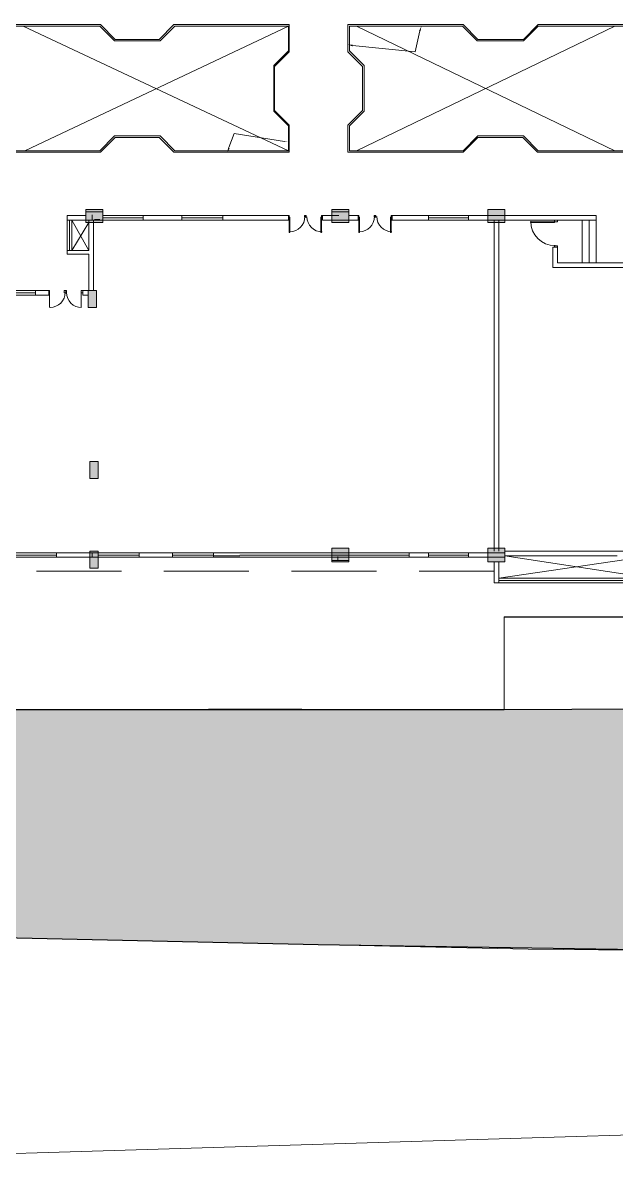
# Model space of a CAD drawing. Header units: inches. Extents: x 1969 to 240164, y 1364 to 46451.
# Drawn here: x 25267 to 27880, y 15118 to 20214 of the extents above; entities that cross this region are included whole.
import ezdxf

# ---------------------------------------------------------------- set-up
doc = ezdxf.new("R2010")
doc.units = ezdxf.units.IN
doc.header["$MEASUREMENT"] = 0
for name, color, linetype in [('PDF_0', 7, 'Continuous'), ('PDF_BOUNDARY', 7, 'Continuous'), ('PDF_earth cutting area', 7, 'Continuous'), ('PDF_INTERNAL ROAD', 7, 'Continuous'), ('PDF_thin ha', 7, 'Continuous')]:
    doc.layers.add(name, color=color, linetype=linetype)

msp = doc.modelspace()

# ---------------------------------------------------------------- hatches: boundary and pattern name
at = {"true_color": 0xfecc66}
h = msp.add_hatch(color=31, dxfattribs=at)
h.dxf.hatch_style = 1
h.paths.add_polyline_path([(32163.5, 17210.6), (27387.9, 17186.8), (23287.2, 17186.8), (20308, 17796.9), (17485.6, 17796.9), (17485.6, 17149.3), (17471.9, 17149.3), (10872.7, 17149.3), (10872.7, 17009.5), (8783.9, 17045.9), (8769.5, 16603.9), (19442.2, 16685.7), (21262.4, 16266.4), (23138.7, 16225.4), (25040.3, 16183.8), (26567.4, 16150.3), (28263.9, 16122.8), (29568.6, 16110.5), (30808.1, 16133.4), (31456.2, 16146.9), (32185.9, 16164)])
h.paths.add_polyline_path([(22485.8, 16771.6), (23922.1, 16771.6), (23922.1, 16568), (22485.8, 16568)], flags=16)
h.paths.add_polyline_path([(22556.2, 16763.9), (23959.1, 16767.3), (23959.5, 16617.7), (22556.6, 16614.3)], flags=24)

# ---------------------------------------------------------------- linework, layer by layer
msp.add_line((27387.9, 17595.8), (28113.9, 17595.8))
msp.add_lwpolyline([(32163.5, 17210.6), (32185.9, 16164), (31456.2, 16146.9), (30808.1, 16133.4), (29568.6, 16110.5), (28263.9, 16122.8), (26567.4, 16150.3), (25040.3, 16183.8), (23138.7, 16225.4), (21262.4, 16266.4), (19442.2, 16685.7), (8769.5, 16603.9), (8783.9, 17045.9), (10872.7, 17009.5), (10872.7, 17149.3), (17471.9, 17149.3), (17471.9, 17796.9), (20308, 17796.9), (23287.2, 17186.8), (27387.9, 17186.8), (32163.5, 17210.6), (32185.9, 16164)])
at = {"layer": 'PDF_0', "lineweight": 0}
for points in [[(26440.3, 20111.4), (26440.3, 20206.9), (25932.4, 20206.9), (25867.6, 20142.1), (25673.3, 20142.1), (25608.5, 20206.9), (25018.8, 20206.9), (24981.3, 20166), (24981.3, 20128.5)], [(26436.8, 20104.6), (26436.8, 20200.1), (25935.8, 20200.1), (25871, 20135.3), (25669.9, 20135.3), (25605.1, 20200.1), (25022.2, 20200.1), (24984.7, 20166), (24984.7, 20131.9)], [(25274.5, 19651.3), (26436.8, 20200.1), (26436.8, 20091), (26372.1, 20026.2), (26372.1, 19825.1), (26436.8, 19760.4), (26436.8, 19651.3), (25267.7, 20200.1)], [(26440.3, 20206.9), (26440.3, 20087.6), (26375.5, 20022.8), (26375.5, 19828.5), (26440.3, 19763.8), (26440.3, 19644.5)], [(27919.6, 19651.3), (27537.9, 19651.3), (27473.1, 19716), (27272, 19716), (27207.2, 19651.3), (26706.1, 19651.3), (26706.1, 19760.4), (26770.9, 19825.1), (26770.9, 20026.2), (26706.1, 20091), (26706.1, 20200.1), (27203.8, 20200.1), (27268.6, 20135.3), (27473.1, 20135.3), (27537.9, 20200.1), (27912.8, 20200.1), (28035.5, 20091), (27970.8, 20026.2), (27970.8, 19825.1), (28035.5, 19760.4), (27912.8, 19651.3)], [(27875.3, 20200.1), (26736.8, 19651.3)], [(27875.3, 19651.3), (26736.8, 20200.1)], [(27016.3, 20179.6), (26995.9, 20087.6), (26719.8, 20114.9)], [(26440.3, 19739.9), (26440.3, 19644.5), (25932.4, 19644.5), (25867.6, 19709.2), (25673.3, 19709.2), (25608.5, 19644.5), (25022.2, 19644.5), (24981.3, 19688.8), (24981.3, 19729.7)], [(26436.8, 19746.7), (26436.8, 19651.3), (25935.8, 19651.3), (25871, 19716), (25669.9, 19716), (25605.1, 19651.3), (25025.6, 19651.3), (24984.7, 19692.2), (24984.7, 19729.7)], [(26419.8, 19692.2), (26198.2, 19726.3), (26174.4, 19664.9)], [(25543.8, 19364.9), (25462, 19364.9), (25462, 19344.5), (25462, 19211.6)], [(25571, 19347.9), (25571, 19368.4)], [(25796, 19364.9), (25618.8, 19364.9)], [(25796, 19344.5), (25796, 19364.9)], [(25796, 19364.9), (25796, 19344.5)], [(25796, 19344.5), (25796, 19364.9)], [(25966.4, 19344.5), (26147.1, 19344.5), (26147.1, 19364.9), (26147.1, 19344.5), (26147.1, 19364.9), (26436.8, 19364.9), (26436.8, 19344.5)], [(25966.4, 19344.5), (25966.4, 19364.9)], [(25966.4, 19364.9), (25966.4, 19344.5)], [(25966.4, 19364.9), (25966.4, 19344.5)], [(26147.1, 19364.9), (25966.4, 19364.9)], [(26658.4, 19344.5), (26586.8, 19344.5), (26586.8, 19364.9), (26658.4, 19364.9)], [(26586.8, 19344.5), (26586.8, 19364.9)], [(26702.7, 19364.9), (26743.6, 19364.9), (26743.6, 19344.5), (26702.7, 19344.5), (26702.7, 19382), (26627.7, 19382), (26627.7, 19344.5), (26702.7, 19344.5)], [(26743.6, 19344.5), (26743.6, 19364.9), (26747, 19364.9), (26747, 19358.1), (26743.6, 19358.1), (26743.6, 19364.9)], [(26903.8, 19364.9), (27053.8, 19364.9), (26920.9, 19364.9), (27053.8, 19364.9), (26920.9, 19364.9), (27053.8, 19364.9), (26890.2, 19364.9), (26893.6, 19364.9), (26893.6, 19358.1), (26890.2, 19358.1), (26890.2, 19364.9)], [(27316.3, 19364.9), (27231.1, 19364.9), (27793.5, 19364.9), (27231.1, 19364.9), (27231.1, 19344.5), (27231.1, 19364.9), (27231.1, 19344.5), (27053.8, 19344.5), (27036.8, 19344.5), (27053.8, 19344.5), (26893.6, 19344.5), (26893.6, 19364.9), (27053.8, 19364.9), (26920.9, 19364.9), (27053.8, 19364.9), (26920.9, 19364.9)], [(27053.8, 19364.9), (27053.8, 19344.5)], [(27231.1, 19364.9), (27053.8, 19364.9)], [(27316.3, 19344.5), (27793.5, 19344.5), (27793.5, 19364.9), (27793.5, 19344.5), (27316.3, 19344.5), (27231.1, 19344.5), (27316.3, 19344.5), (27231.1, 19344.5), (27517.4, 19344.5), (27231.1, 19344.5), (27364, 19344.5), (27364, 19167.2)], [(27514, 19364.9), (27231.1, 19364.9), (27514, 19364.9), (27231.1, 19364.9), (27517.4, 19364.9)], [(25557.4, 19034.3), (25557.4, 19194.5), (25462, 19194.5), (25462, 19211.6), (25482.4, 19211.6), (25557.4, 19211.6), (25557.4, 19344.5)], [(25557.4, 19211.6), (25482.4, 19344.5), (25462, 19344.5)], [(25472.2, 19344.5), (25472.2, 19211.6)], [(25543.8, 19344.5), (25482.4, 19344.5), (25482.4, 19211.6), (25557.4, 19334.3)], [(25577.8, 19034.3), (25577.8, 19344.5)], [(25581.3, 19347.9), (25605.1, 19347.9)], [(25796, 19354.7), (25618.8, 19354.7)], [(25796, 19344.5), (25618.8, 19344.5)], [(25796, 19344.5), (25966.4, 19344.5)], [(26147.1, 19354.7), (25966.4, 19354.7)], [(26920.9, 19344.5), (27016.3, 19344.5), (26920.9, 19344.5), (27016.3, 19344.5), (26890.2, 19344.5)], [(27036.8, 19344.5), (27053.8, 19344.5)], [(27036.8, 19344.5), (27053.8, 19344.5)], [(27231.1, 19354.7), (27053.8, 19354.7)], [(27364, 19344.5), (27364, 17885.6)], [(27732.2, 19344.5), (27732.2, 19157)], [(27762.8, 19344.5), (27762.8, 19157)], [(27793.5, 19344.5), (27793.5, 19157)], [(27612.8, 19225.2), (27623.1, 19225.2), (27623.1, 19157), (27950.3, 19157), (28035.5, 19157), (27970.8, 19269.5), (27970.8, 19157), (27970.8, 19269.5), (27970.8, 19157), (27970.8, 19269.5), (28035.5, 19157), (27950.3, 19157), (27950.3, 19269.5), (28035.5, 19269.5), (27950.3, 19269.5), (27950.3, 19157), (27950.3, 19269.5), (27950.3, 19286.5)], [(27623.1, 19225.2), (27609.4, 19225.2), (27609.4, 19232), (27623.1, 19232), (27623.1, 19225.2), (27602.6, 19225.2), (27602.6, 19136.6), (27950.3, 19136.6), (28035.5, 19136.6), (28035.5, 19105.9), (28035.5, 17885.6), (28035.5, 19105.9), (28035.5, 17885.6), (27391.3, 17885.6)], [(24865.4, 19013.8), (25141.5, 19013.8), (25322.2, 19013.8), (25380.1, 19013.8), (25380.1, 19034.3), (25383.5, 19034.3), (25383.5, 19024.1), (25380.1, 19024.1), (25380.1, 19034.3), (25322.2, 19034.3), (25141.5, 19034.3), (24923.4, 19034.3)], [(25322.2, 19024.1), (25141.5, 19024.1)], [(25322.2, 19013.8), (25322.2, 19034.3)], [(25383.5, 19024.1), (25383.5, 19024.1)], [(25523.3, 19024.1), (25523.3, 19024.1)], [(25523.3, 19024.1), (25523.3, 18959.3), (25523.3, 19024.1)], [(25554, 19034.3), (25554, 18959.3), (25591.5, 18959.3), (25591.5, 19034.3), (25554, 19034.3), (25530.1, 19034.3), (25530.1, 19013.8), (25554, 19013.8)], [(25530.1, 19013.8), (25530.1, 19034.3)], [(24875.7, 17824.2), (24875.7, 17786.7), (24885.9, 17786.7), (24885.9, 17858.3), (24834.7, 17858.3), (25233.6, 17858.3), (24834.7, 17858.3), (25233.6, 17858.3), (25233.6, 17878.7), (25233.6, 17858.3), (25233.6, 17878.7), (25414.2, 17878.7), (25414.2, 17858.3), (25414.2, 17878.7), (25414.2, 17858.3), (25233.6, 17858.3)], [(25414.2, 17868.5), (25233.6, 17868.5)], [(25560.8, 17810.6), (25560.8, 17885.6)], [(25560.8, 17885.6), (25598.3, 17885.6)], [(25571, 17878.7), (25571, 17858.3)], [(25598.3, 17885.6), (25598.3, 17810.6)], [(25598.3, 17858.3), (25779, 17858.3), (25779, 17878.7), (25598.3, 17878.7)], [(25779, 17868.5), (25598.3, 17868.5)], [(25925.5, 17878.7), (25779, 17878.7)], [(25925.5, 17878.7), (25779, 17878.7)], [(25925.5, 17858.3), (25779, 17858.3)], [(25925.5, 17858.3), (25779, 17858.3)], [(25925.5, 17858.3), (25925.5, 17878.7)], [(25925.5, 17878.7), (25925.5, 17858.3)], [(25925.5, 17878.7), (25925.5, 17858.3)], [(26106.2, 17878.7), (25925.5, 17878.7)], [(26106.2, 17868.5), (25925.5, 17868.5)], [(26106.2, 17858.3), (25925.5, 17858.3)], [(26222.1, 17878.7), (26106.2, 17878.7)], [(26222.1, 17878.7), (26106.2, 17878.7)], [(26968.6, 17858.3), (26222.1, 17858.3), (26106.2, 17858.3), (26106.2, 17878.7)], [(26222.1, 17878.7), (26106.2, 17878.7)], [(26106.2, 17878.7), (26106.2, 17858.3)], [(26106.2, 17858.3), (26106.2, 17878.7)], [(26968.6, 17878.7), (26222.1, 17878.7)], [(26968.6, 17868.5), (26222.1, 17868.5)], [(26627.7, 17878.7), (26627.7, 17844.7), (26702.7, 17844.7), (26702.7, 17878.7)], [(26655, 17844.7), (26655, 17861.7)], [(27053.8, 17858.3), (27053.8, 17878.7), (26968.6, 17878.7), (26968.6, 17858.3), (26968.6, 17878.7), (26968.6, 17858.3)], [(27053.8, 17858.3), (26968.6, 17858.3)], [(27053.8, 17878.7), (27053.8, 17858.3)], [(27053.8, 17878.7), (27053.8, 17858.3)], [(27231.1, 17878.7), (27053.8, 17878.7)], [(27231.1, 17868.5), (27053.8, 17868.5)], [(27231.1, 17858.3), (27053.8, 17858.3)], [(27391.3, 17858.3), (27231.1, 17858.3), (27231.1, 17878.7), (27391.3, 17878.7)], [(28056, 17810.6), (28056, 17745.8), (27343.6, 17745.8), (27343.6, 17837.8)], [(27885.5, 17865.1), (27824.2, 17865.1), (27776.5, 17865.1), (27715.1, 17865.1), (27667.4, 17865.1), (27606, 17865.1), (27551.5, 17865.1), (27490.1, 17865.1), (27452.6, 17865.1), (27391.3, 17865.1), (28035.5, 17766.3), (27364, 17766.3), (28035.5, 17865.1), (28004.8, 17865.1), (28035.5, 17865.1)], [(27364, 17745.8), (27364, 17837.8)], [(25700.6, 17796.9), (25325.6, 17796.9)], [(25598.3, 17810.6), (25560.8, 17810.6)], [(26263, 17796.9), (25888, 17796.9)], [(26825.4, 17796.9), (26450.5, 17796.9)], [(27343.6, 17796.9), (27012.9, 17796.9)], [(28035.5, 17756), (27364, 17756)], [(26494.8, 17190.2), (25673.3, 17186.8)]]:
    msp.add_lwpolyline(points, dxfattribs=at)
for points in [[(26764.1, 20022.8), (26699.3, 20087.6), (26699.3, 20206.9), (27207.2, 20206.9), (27272, 20142.1), (27473.1, 20142.1), (27537.9, 20206.9), (27916.2, 20206.9), (28042.3, 20091), (27974.2, 20022.8), (27974.2, 19828.5), (28042.3, 19760.4), (27916.2, 19644.5), (27534.4, 19644.5), (27469.7, 19709.2), (27272, 19709.2), (27207.2, 19644.5), (26699.3, 19644.5), (26699.3, 19763.8), (26764.1, 19828.5)], [(25618.8, 19344.5), (25618.8, 19382), (25543.8, 19382), (25543.8, 19344.5)], [(25966.4, 19364.9), (25796, 19364.9)], [(25966.4, 19364.9), (25796, 19364.9)], [(26436.8, 19364.9), (26440.3, 19364.9), (26440.3, 19358.1), (26436.8, 19358.1)], [(26508.4, 19364.9), (26511.8, 19364.9), (26511.8, 19358.1), (26508.4, 19358.1)], [(26515.2, 19364.9), (26511.8, 19364.9), (26511.8, 19358.1), (26515.2, 19358.1)], [(26586.8, 19364.9), (26583.4, 19364.9), (26583.4, 19358.1), (26586.8, 19358.1)], [(26815.2, 19364.9), (26818.6, 19364.9), (26818.6, 19358.1), (26815.2, 19358.1)], [(26822, 19364.9), (26818.6, 19364.9), (26818.6, 19358.1), (26822, 19358.1)], [(27053.8, 19344.5), (27053.8, 19364.9)], [(27537.9, 19364.9), (27231.1, 19364.9)], [(27537.9, 19364.9), (27231.1, 19364.9)], [(25966.4, 19344.5), (25796, 19344.5)], [(26436.8, 19344.5), (26147.1, 19344.5)], [(26440.3, 19358.1), (26443.7, 19358.1), (26443.7, 19290), (26440.3, 19290)], [(26583.4, 19358.1), (26580, 19358.1), (26580, 19290), (26583.4, 19290)], [(26641.4, 19344.5), (26586.8, 19344.5)], [(26747, 19358.1), (26750.4, 19358.1), (26750.4, 19290), (26747, 19290)], [(26890.2, 19358.1), (26886.8, 19358.1), (26886.8, 19290), (26890.2, 19290)], [(27053.8, 19344.5), (27036.8, 19344.5)], [(27053.8, 19344.5), (27036.8, 19344.5)], [(27364, 19344.5), (27231.1, 19344.5)], [(27343.6, 19344.5), (27343.6, 18325.3), (27343.6, 17885.6), (27343.6, 18325.3)], [(27609.4, 19337.7), (27609.4, 19334.3), (27503.8, 19334.3), (27503.8, 19337.7)], [(27623.1, 19344.5), (27623.1, 19337.7), (27609.4, 19337.7), (27609.4, 19344.5)], [(25322.2, 19013.8), (25322.2, 19034.3)], [(25383.5, 19024.1), (25383.5, 18959.3)], [(25448.3, 19034.3), (25455.1, 19034.3), (25455.1, 19024.1), (25448.3, 19024.1)], [(25458.5, 19034.3), (25455.1, 19034.3), (25455.1, 19024.1), (25458.5, 19024.1)], [(25530.1, 19034.3), (25523.3, 19034.3), (25523.3, 19024.1), (25530.1, 19024.1)], [(25591.5, 18959.3), (25554, 18959.3), (25554, 19034.3), (25591.5, 19034.3)], [(27343.6, 18540), (27343.6, 18949.1)], [(25598.3, 18206), (25560.8, 18206), (25560.8, 18281), (25598.3, 18281)], [(25414.2, 17878.7), (25598.3, 17878.7)], [(25414.2, 17858.3), (25598.3, 17858.3)], [(25598.3, 17885.6), (25560.8, 17885.6), (25560.8, 17810.6), (25598.3, 17810.6)], [(25598.3, 17810.6), (25560.8, 17810.6), (25560.8, 17885.6), (25598.3, 17885.6)], [(25598.3, 17810.6), (25560.8, 17810.6), (25560.8, 17885.6), (25598.3, 17885.6)], [(25779, 17878.7), (25925.5, 17878.7)], [(25779, 17878.7), (25925.5, 17878.7)], [(25779, 17858.3), (25779, 17878.7)], [(25779, 17858.3), (25925.5, 17858.3)], [(25779, 17858.3), (25925.5, 17858.3)], [(26106.2, 17878.7), (26222.1, 17878.7)], [(26106.2, 17865.1), (26222.1, 17865.1)], [(26106.2, 17865.1), (26222.1, 17865.1)], [(26655, 17861.7), (26655, 17844.7)], [(26968.6, 17878.7), (27053.8, 17878.7)], [(26968.6, 17858.3), (27053.8, 17858.3)], [(27231.1, 17878.7), (27391.3, 17878.7)], [(27231.1, 17878.7), (27231.1, 17858.3)], [(27231.1, 17858.3), (27391.3, 17858.3)], [(27606, 17865.1), (27667.4, 17865.1)]]:
    msp.add_lwpolyline(points, close=True, dxfattribs=at)
for centre, radius, start, end in [((26443, 19360.6), 66.5, 270, 360), ((26585.1, 19359.8), 66.5, 180.0001, 269.9999), ((26749.8, 19360.6), 66.5, 270, 360), ((26893, 19360.6), 66.5, 180, 270), ((27612.3, 19340.1), 107.4, 180, 270), ((25386.3, 19026.5), 66.5, 270, 360), ((25525, 19025.8), 66.5, 180.0001, 269.9999)]:
    msp.add_arc(centre, radius, start, end, dxfattribs=at)
at = {"layer": 'PDF_0', "transparency": 33554559}
for points in [[(27019.7, 20179.6), (27023.1, 20200.1), (27012.9, 20179.6)], [(26719.8, 20118.3), (26699.3, 20118.3), (26719.8, 20111.4)], [(26419.8, 19688.8), (26440.3, 19688.8), (26419.8, 19692.2)], [(26171, 19664.9), (26167.6, 19644.5), (26177.8, 19661.5)], [(25618.8, 19382), (25543.8, 19382), (25618.8, 19344.5)], [(25543.8, 19382), (25618.8, 19344.5), (25543.8, 19344.5)], [(26702.7, 19382), (26627.7, 19382), (26702.7, 19344.5)], [(26627.7, 19382), (26702.7, 19344.5), (26627.7, 19344.5)], [(25591.5, 19034.3), (25554, 19034.3), (25591.5, 18959.3)], [(25554, 19034.3), (25591.5, 18959.3), (25554, 18959.3)], [(25591.5, 19034.3), (25554, 19034.3), (25591.5, 18959.3)], [(25554, 19034.3), (25591.5, 18959.3), (25554, 18959.3)], [(25598.3, 18281), (25560.8, 18281), (25598.3, 18206)], [(25560.8, 18281), (25598.3, 18206), (25560.8, 18206)], [(25598.3, 17885.6), (25560.8, 17885.6), (25598.3, 17810.6)], [(25560.8, 17885.6), (25598.3, 17810.6), (25560.8, 17810.6)], [(25598.3, 17885.6), (25560.8, 17885.6), (25598.3, 17810.6)], [(25560.8, 17885.6), (25598.3, 17810.6), (25560.8, 17810.6)], [(25598.3, 17885.6), (25560.8, 17885.6), (25598.3, 17810.6)], [(25560.8, 17885.6), (25598.3, 17810.6), (25560.8, 17810.6)], [(25598.3, 17885.6), (25560.8, 17885.6), (25598.3, 17810.6)], [(25560.8, 17885.6), (25598.3, 17810.6), (25560.8, 17810.6)], [(26702.7, 17878.7), (26627.7, 17878.7), (26702.7, 17844.7)], [(26627.7, 17878.7), (26702.7, 17844.7), (26627.7, 17844.7)]]:
    msp.add_solid(points, dxfattribs=at)
at = {"layer": 'PDF_BOUNDARY', "lineweight": 0}
msp.add_lwpolyline([(58141.3, 26778.9), (58328.7, 27784.5), (58141.3, 26778.9), (58090.1, 25981.2), (58011.7, 25275.6), (57834.5, 22743), (57974.2, 20404.6), (57261.8, 20080.8), (57002.8, 19985.3), (52510.1, 18165.1), (43231.6, 21560.2), (38698, 25657.4), (38176.4, 20186.4), (37740.1, 15608.5), (29065, 15346.1), (24016.7, 15192.7), (18995.6, 15117.7), (19442.2, 16685.7), (8769.5, 16603.9), (8824, 18274.2), (8909.3, 20326.2), (8950.2, 20946.6), (9079.7, 21601.1), (9083.1, 21624.9)], dxfattribs=at)
at = {"layer": 'PDF_earth cutting area', "lineweight": 0}
msp.add_lwpolyline([(33574.7, 16235.7), (32122.6, 16160.8), (29664.9, 16109.6), (27493.5, 16130.1), (21262.4, 16266.4), (19442.2, 16685.7)], dxfattribs=at)
at = {"layer": 'PDF_INTERNAL ROAD', "lineweight": 0}
msp.add_lwpolyline([(24214.4, 17186.8), (27387.9, 17186.8), (27387.9, 17595.8)], dxfattribs=at)
at = {"layer": 'PDF_thin ha', "lineweight": 0}
for points in [[(25618.8, 19334.3), (25543.8, 19334.3), (25543.8, 19392.2), (25618.8, 19392.2)], [(26702.7, 19334.3), (26627.7, 19334.3), (26627.7, 19392.2), (26702.7, 19392.2)], [(27391.3, 19334.3), (27316.3, 19334.3), (27316.3, 19392.2), (27391.3, 19392.2)], [(26702.7, 17837.8), (26627.7, 17837.8), (26627.7, 17899.2), (26702.7, 17899.2)], [(27391.3, 17837.8), (27316.3, 17837.8), (27316.3, 17899.2), (27391.3, 17899.2)]]:
    msp.add_lwpolyline(points, close=True, dxfattribs=at)
at = {"layer": 'PDF_thin ha', "transparency": 33554559}
for points in [[(25543.8, 19334.3), (25618.8, 19334.3), (25543.8, 19392.2)], [(25618.8, 19334.3), (25543.8, 19392.2), (25618.8, 19392.2)], [(26627.7, 19334.3), (26702.7, 19334.3), (26627.7, 19392.2)], [(26702.7, 19334.3), (26627.7, 19392.2), (26702.7, 19392.2)], [(27316.3, 19334.3), (27391.3, 19334.3), (27316.3, 19392.2)], [(27391.3, 19334.3), (27316.3, 19392.2), (27391.3, 19392.2)], [(26627.7, 17837.8), (26702.7, 17837.8), (26627.7, 17899.2)], [(26702.7, 17837.8), (26627.7, 17899.2), (26702.7, 17899.2)], [(27316.3, 17837.8), (27391.3, 17837.8), (27316.3, 17899.2)], [(27391.3, 17837.8), (27316.3, 17899.2), (27391.3, 17899.2)]]:
    msp.add_solid(points, dxfattribs=at)

doc.saveas('drawing.dxf')
